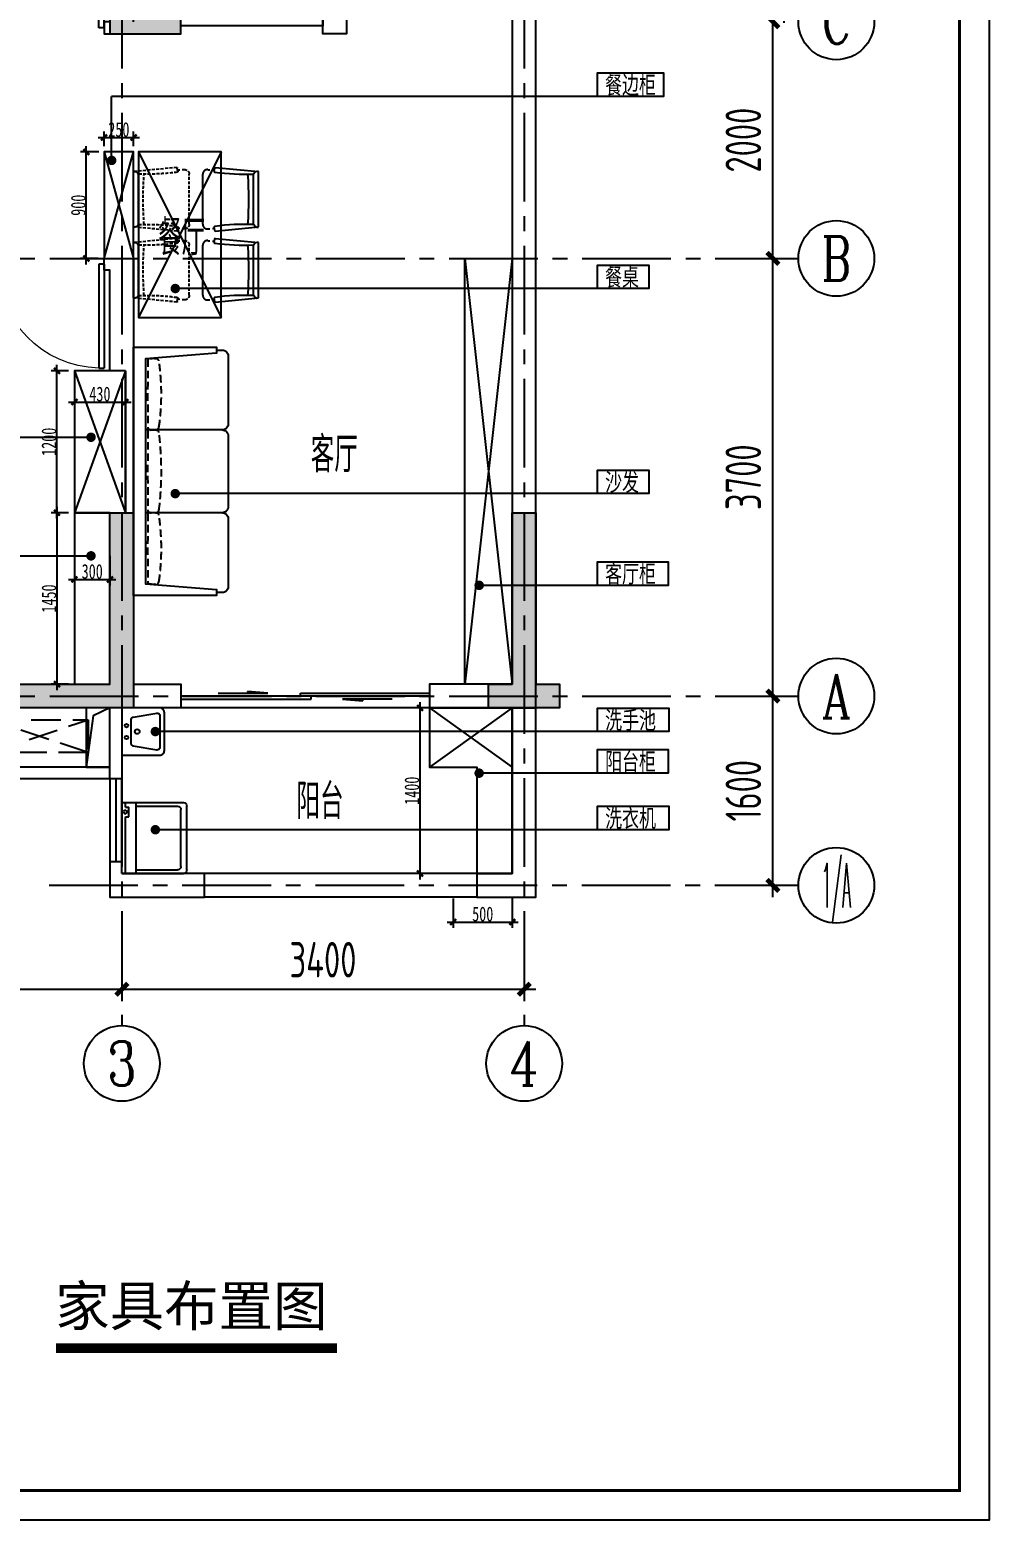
# Model space of a CAD drawing. Header units: millimetres. Extents: x -133666 to 228300, y -346623 to 180165.
# Drawn here: x 29097 to 37204, y -106042 to -93442 of the extents above; entities that cross this region are included whole.
import ezdxf
from ezdxf.enums import TextEntityAlignment as Align

# ---------------------------------------------------------------- set-up
doc = ezdxf.new("R2010")
doc.units = ezdxf.units.MM
doc.header["$LTSCALE"] = 1000
for name, pattern in [('CENTER', [50.8, 31.75, -6.35, 6.35, -6.35]), ('CENTER2', [1.125, 0.75, -0.125, 0.125, -0.125]), ('DASH', [0.35, 0.25, -0.1]), ('DASHED', [19.05, 12.7, -6.35]), ('TRATTEGGIATA2', [0.375, 0.25, -0.125])]:
    doc.linetypes.add(name, pattern=pattern)
doc.layers.get('0').update_dxf_attribs({"linetype": 'CONTINUOUS'})
doc.layers.get('Defpoints').update_dxf_attribs({"color": 6, "linetype": 'CONTINUOUS'})
for name, color, linetype in [('6#轴网(1-4)20181120$0$11 12 17 18 19 20 21 22-ZW$0$AXIS_轴号_A', 8, 'CONTINUOUS'), ('6#轴网(1-4)20181120$0$11 12 17 18 19 20 21 22-ZW$0$AXIS_轴文_A', 8, 'CONTINUOUS'), ('6#轴网(1-4)20181120$0$AXIS_TEXT', 8, 'CONTINUOUS'), ('A-area', 23, 'CONTINUOUS'), ('A-FUR', 8, 'CONTINUOUS'), ('A-Lvtry', 5, 'CONTINUOUS'), ('A-洞口', 105, 'CONTINUOUS'), ('A-烟气道', 105, 'CONTINUOUS'), ('A-看线', 105, 'CONTINUOUS'), ('A-空调室外机', 5, 'DASH'), ('AE-FLOR', 151, 'CONTINUOUS'), ('AXIS', 253, 'CENTER'), ('BORDER', 7, 'CONTINUOUS'), ('DIM', 3, 'CONTINUOUS'), ('P-活动家具', 146, 'CONTINUOUS'), ('PUB_HATCH', 8, 'CONTINUOUS'), ('PUB_TEXT', 7, 'CONTINUOUS'), ('WALL', 2, 'CONTINUOUS'), ('WINDOW', 4, 'CONTINUOUS'), ('剪力墙', 6, 'CONTINUOUS'), ('家具', 8, 'CONTINUOUS'), ('栏杆', 142, 'CONTINUOUS')]:
    doc.layers.add(name, color=color, linetype=linetype)
doc.layers.add('S-ANNO-REVS', color=1, linetype='CONTINUOUS', true_color=0xff0000, plot=False)
doc.styles.add('6#轴网(1-4)20181120$0$11 12 17 18 19 20 21 22-ZW$0$_TCH_AXIS', font='COMPLEX', dxfattribs={"bigfont": 'GBCBIG'})
doc.styles.add('6#轴网(1-4)20181120$0$COMPLEX', font='COMPLEX')
doc.styles.add('DIM', font='', dxfattribs={"width": 0.7})
doc.styles.get("Standard").update_dxf_attribs({"font": 'tssdeng.shx', "bigfont": 'tssdchn.shx'})
doc.styles.add('ZZ', font='tssdeng.shx', dxfattribs={"width": 0.7, "bigfont": 'tssdchn.shx'})
doc.styles.add('黑体', font='simhei.ttf')
doc.styles.get('DIM').set_extended_font_data('SimSun')
doc.dimstyles.new('TSSD_100_100', dxfattribs={"dimtxt": 300, "dimasz": 100, "dimexe": 100, "dimexo": 250, "dimgap": 100, "dimtad": 1, "dimdec": 0, "dimzin": 0, "dimdsep": 46, "dimtxsty": 'ZZ', "dimblk": 'ARCHTICK', "dimcen": 0, "dimdle": 100, "dimclrd": 256, "dimclrt": 7, "dimadec": 0, "dimazin": 0, "dimtfac": 1, "dimtdec": 0, "dimtix": 1, "dimtmove": 2, "dimatfit": 3, "dimfxl": 0, "dimtolj": 1, "dimtzin": 0, "dimarcsym": 0})
doc.dimstyles.new('金螳螂1-50', dxfattribs={"dimscale": 50, "dimtxt": 2.5, "dimasz": 1, "dimexe": 1, "dimexo": 1, "dimgap": 0.1, "dimtad": 1, "dimdec": 0, "dimrnd": 5, "dimzin": 0, "dimdsep": 46, "dimtxsty": 'DIM', "dimblk": 'ARCHTICK', "dimcen": 2, "dimdle": 1, "dimclrd": 254, "dimclre": 254, "dimclrt": 30, "dimadec": 0, "dimazin": 0, "dimtfac": 1, "dimtdec": 0, "dimtix": 1, "dimtmove": 2, "dimatfit": 3, "dimldrblk": 'A', "dimfxl": 0, "dimtolj": 1, "dimtzin": 0, "dimarcsym": 0})

# ---------------------------------------------------------------- blocks, each defined once
blk = doc.blocks.new('6#轴网(1-4)20181120$0$_AXISO')
at = {"color": 8}
blk.add_circle((0, 0), 0.5, dxfattribs=at)
at = {"layer": '6#轴网(1-4)20181120$0$AXIS_TEXT', "color": 8, "style": '6#轴网(1-4)20181120$0$COMPLEX', "width": 1.041667}
blk.add_attdef('A', text='', height=0.56, dxfattribs=at).set_placement((-0.25, -0.28), (0.25, -0.28), align=Align.FIT)
blk = doc.blocks.new('_ArchTick')
at = {"color": 0, "linetype": 'ByBlock', "const_width": 0.4}
blk.add_lwpolyline([(-0.5, -0.5), (0.5, 0.5)], dxfattribs=at)
blk = doc.blocks.new('*D354')
at = {"layer": 'Defpoints', "color": 0}
for p in [(3400, -1600), (0, -1725), (3400, -2379)]:
    blk.add_point(p, dxfattribs=at)
at = {"layer": 'DIM', "color": 0, "lineweight": -2}
for p, q in [((3400, -1850), (3400, -2479)), ((0, -1975), (0, -2479))]:
    blk.add_line(p, q, dxfattribs=at)
at = {"layer": 'DIM', "lineweight": -2}
blk.add_line((-100, -2379), (3500, -2379), dxfattribs=at)
at = {"layer": 'DIM', "lineweight": -2, "xscale": 100, "yscale": 100, "zscale": 100, "rotation": 180}
blk.add_blockref('_ArchTick', (0, -2379), dxfattribs=at)
at = {"layer": 'DIM', "lineweight": -2, "xscale": 100, "yscale": 100, "zscale": 100}
blk.add_blockref('_ArchTick', (3400, -2379), dxfattribs=at)
at = {"layer": 'DIM', "color": 7, "insert": (1700, -2129), "char_height": 300, "attachment_point": 5, "style": 'ZZ'}
blk.add_mtext('\\A1;3400', dxfattribs=at)
blk = doc.blocks.new('*D355')
at = {"layer": 'Defpoints', "color": 0}
for p in [(3400, -1600), (6800, -1600), (6800, -2379)]:
    blk.add_point(p, dxfattribs=at)
at = {"layer": 'DIM', "color": 0, "lineweight": -2}
for p, q in [((3400, -1850), (3400, -2479)), ((6800, -1850), (6800, -2479))]:
    blk.add_line(p, q, dxfattribs=at)
at = {"layer": 'DIM', "lineweight": -2}
blk.add_line((3300, -2379), (6900, -2379), dxfattribs=at)
at = {"layer": 'DIM', "lineweight": -2, "xscale": 100, "yscale": 100, "zscale": 100, "rotation": 180}
blk.add_blockref('_ArchTick', (3400, -2379), dxfattribs=at)
at = {"layer": 'DIM', "lineweight": -2, "xscale": 100, "yscale": 100, "zscale": 100}
blk.add_blockref('_ArchTick', (6800, -2379), dxfattribs=at)
at = {"layer": 'DIM', "color": 7, "insert": (5100, -2129), "char_height": 300, "attachment_point": 5, "style": 'ZZ'}
blk.add_mtext('\\A1;3400', dxfattribs=at)
blk = doc.blocks.new('*D359')
at = {"layer": 'Defpoints', "color": 0}
for p in [(8739, 100), (8902, 100), (8739, -1500)]:
    blk.add_point(p, dxfattribs=at)
at = {"layer": 'DIM', "lineweight": -2}
blk.add_line((8902, -1600), (8902, 200), dxfattribs=at)
at = {"layer": 'DIM', "color": 0, "lineweight": -2}
for p, q in [((8989, 100), (9002, 100)), ((8989, -1500), (9002, -1500))]:
    blk.add_line(p, q, dxfattribs=at)
at = {"layer": 'DIM', "lineweight": -2, "xscale": 100, "yscale": 100, "zscale": 100}
for p, rotation in [((8902, 100), 90), ((8902, -1500), 270)]:
    blk.add_blockref('_ArchTick', p, dxfattribs=dict(at, rotation=rotation))
at = {"layer": 'DIM', "color": 7, "insert": (8652, -700), "char_height": 300, "attachment_point": 5, "rotation": 90, "style": 'ZZ'}
blk.add_mtext('\\A1;1600', dxfattribs=at)
blk = doc.blocks.new('*D360')
at = {"layer": 'Defpoints', "color": 0}
for p in [(8739, 3800), (8902, 3800), (8739, 100)]:
    blk.add_point(p, dxfattribs=at)
at = {"layer": 'DIM', "lineweight": -2}
blk.add_line((8902, 0), (8902, 3900), dxfattribs=at)
at = {"layer": 'DIM', "color": 0, "lineweight": -2}
for p, q in [((8989, 3800), (9002, 3800)), ((8989, 100), (9002, 100))]:
    blk.add_line(p, q, dxfattribs=at)
at = {"layer": 'DIM', "lineweight": -2, "xscale": 100, "yscale": 100, "zscale": 100}
for p, rotation in [((8902, 3800), 90), ((8902, 100), 270)]:
    blk.add_blockref('_ArchTick', p, dxfattribs=dict(at, rotation=rotation))
at = {"layer": 'DIM', "color": 7, "insert": (8652, 1950), "char_height": 300, "attachment_point": 5, "rotation": 90, "style": 'ZZ'}
blk.add_mtext('\\A1;3700', dxfattribs=at)
blk = doc.blocks.new('*D361')
at = {"layer": 'Defpoints', "color": 0}
for p in [(8739, 5800), (8902, 5800), (8739, 3800)]:
    blk.add_point(p, dxfattribs=at)
at = {"layer": 'DIM', "lineweight": -2}
blk.add_line((8902, 3700), (8902, 5900), dxfattribs=at)
at = {"layer": 'DIM', "color": 0, "lineweight": -2}
for p, q in [((8989, 5800), (9002, 5800)), ((8989, 3800), (9002, 3800))]:
    blk.add_line(p, q, dxfattribs=at)
at = {"layer": 'DIM', "lineweight": -2, "xscale": 100, "yscale": 100, "zscale": 100}
for p, rotation in [((8902, 5800), 90), ((8902, 3800), 270)]:
    blk.add_blockref('_ArchTick', p, dxfattribs=dict(at, rotation=rotation))
at = {"layer": 'DIM', "color": 7, "insert": (8652, 4800), "char_height": 300, "attachment_point": 5, "rotation": 90, "style": 'ZZ'}
blk.add_mtext('\\A1;2000', dxfattribs=at)
blk = doc.blocks.new('*D362')
at = {"layer": 'Defpoints', "color": 0}
for p in [(8739, 6700), (8902, 6700), (8739, 5800)]:
    blk.add_point(p, dxfattribs=at)
at = {"layer": 'DIM', "lineweight": -2}
blk.add_line((8902, 5700), (8902, 6800), dxfattribs=at)
at = {"layer": 'DIM', "color": 0, "lineweight": -2}
for p, q in [((8989, 6700), (9002, 6700)), ((8989, 5800), (9002, 5800))]:
    blk.add_line(p, q, dxfattribs=at)
at = {"layer": 'DIM', "lineweight": -2, "xscale": 100, "yscale": 100, "zscale": 100}
for p, rotation in [((8902, 6700), 90), ((8902, 5800), 270)]:
    blk.add_blockref('_ArchTick', p, dxfattribs=dict(at, rotation=rotation))
at = {"layer": 'DIM', "color": 7, "insert": (8652, 6250), "char_height": 300, "attachment_point": 5, "rotation": 90, "style": 'ZZ'}
blk.add_mtext('\\A1;900', dxfattribs=at)
blk = doc.blocks.new('A$C68CA6050')
blk.add_wipeout([(0, 850), (2100, 850), (2100, 150), (2075, 150), (2075, 100), (2072, 83), (2060, 65), (2040, 52), (2025, 50), (1450, 50), (1437, 52), (1423, 58), (1415, 65), (1407, 74), (1403, 82), (1400, 100), (1398, 86), (1395, 79), (1391, 71), (1380, 60), (1364, 52), (1350, 50), (750, 50), (733, 53), (725, 57), (715, 65), (708, 73), (703, 82), (701, 89), (700, 100), (698, 86), (694, 77), (691, 71), (685, 65), (677, 58), (670, 54), (650, 50), (641, 50), (75, 50), (58, 53), (40, 65), (32, 75), (26, 89), (25, 100), (25, 150), (0, 150)]).translate(0, 0, 0).dxf.layer = 'P-活动家具'
at = {"layer": 'P-活动家具', "elevation": 0}
blk.add_lwpolyline([(1050, 50), (1043, 50), (750, 50, -0.414214), (700, 100, -0.414214), (650, 50), (75, 50, -0.414214), (25, 100), (25, 150), (0, 150), (0, 850), (1050, 850), (2100, 850), (2100, 150), (2075, 150), (2075, 100, -0.414214), (2025, 50), (1450, 50, -0.414214), (1400, 100, -0.414214), (1350, 50), (1057, 50)], format="xyb", close=True, dxfattribs=at)
for points in [[(0, 850), (2100, 850), (2100, 150), (2050, 150), (2000, 750), (100, 750), (50, 150), (0, 150), (0, 850)], [(700, 100), (700, 750)], [(1400, 100), (1400, 750)]]:
    blk.add_lwpolyline(points, dxfattribs=at)
at = {"layer": 'P-活动家具', "color": 251, "linetype": 'DASHED', "ltscale": 0.005, "elevation": 0}
for points in [[(103, 729, -0.008996), (692, 729, -0.12873), (695, 650, -0.310462), (679, 636, -0.072657), (116, 636, -0.310462), (101, 650, -0.12873), (103, 729, -0.746294)], [(1392, 729, 0.007743), (708, 729, 0.12873), (705, 650, 0.310462), (721, 636, 0.062134), (1379, 636, 0.310462), (1395, 650, 0.12873), (1392, 729, 0.746294)], [(1996, 729, 0.009023), (1409, 729, 0.12873), (1406, 650, 0.310462), (1422, 636, 0.072882), (1983, 636, 0.310462), (1999, 650, 0.12873), (1996, 729, 0.746294)]]:
    blk.add_lwpolyline(points, format="xyb", dxfattribs=at)
blk = doc.blocks.new('ktswaj')
at = {"linetype": 'DASH'}
blk.add_lwpolyline([(15990, 179083), (15990, 178253), (16268, 178253), (16268, 179083)], close=True, dxfattribs=at)
for points in [[(15990, 179083), (16268, 178253)], [(15990, 178253), (16268, 179083)]]:
    blk.add_lwpolyline(points, dxfattribs=at)
blk = doc.blocks.new('A3ktsjw')
at = {"layer": '栏杆'}
for points in [[(-26114, 169535), (-26114, 170135), (-24864, 170135), (-24864, 169535)], [(-26014, 169535), (-26014, 170035), (-24964, 170035), (-24964, 169535)]]:
    blk.add_lwpolyline(points, dxfattribs=at)
at = {"layer": 'A-空调室外机', "extrusion": (0, 0, -1), "zscale": -1, "rotation": 90}
blk.add_blockref('ktswaj', (204157, 153656), dxfattribs=at)
blk = doc.blocks.new('$DorLib2D$00000131')
at = {"color": 0, "linetype": 'Continuous'}
for p, q in [((0.15, 0.125), (0.2319, 0.1973)), ((0.2319, 0.1973), (0.2319, 0.125)), ((-0.5, 0.125), (-0.5, 0)), ((0.0192, 0.125), (-0.5, 0.125)), ((0.0192, 0), (0.0192, 0.125)), ((0.35, 0.125), (0.15, 0.125)), ((-0.5, 0), (0.0192, 0)), ((-0.024, 0), (0.5, 0)), ((-0.024, -0.125), (-0.024, 0)), ((0.5, 0), (0.5, -0.125)), ((-0.35, -0.125), (-0.15, -0.125)), ((-0.2319, -0.1973), (-0.2319, -0.125)), ((-0.15, -0.125), (-0.2319, -0.1973)), ((0.5, -0.125), (-0.024, -0.125))]:
    blk.add_line(p, q, dxfattribs=at)
blk = doc.blocks.new('$TCHSYS$WIN2D')
for p, q in [((-0.5, 0.5), (0.5, 0.5)), ((-0.5, 0.5), (-0.5, -0.5)), ((0.5, 0.5), (0.5, -0.5)), ((0.5, 0.1667), (-0.5, 0.1667)), ((0.5, -0.1667), (-0.5, -0.1667)), ((-0.5, -0.5), (0.5, -0.5))]:
    blk.add_line(p, q)
blk = doc.blocks.new('$DorLib2D$00000001')
for p, q in [((0.45, 0.975), (0.5, 0.975)), ((0.45, 0), (0.45, 0.975)), ((0.5, 0), (0.5, 0.975)), ((0.5, 0), (0.45, 0))]:
    blk.add_line(p, q)
at = {"lineweight": 13}
blk.add_arc((0.475, 0), 0.975, 91.4693, 180, dxfattribs=at)
blk = doc.blocks.new('A$C2EEA3612')
at = {"linetype": 'Continuous'}
for p, q in [((-180, 570), (-173, 300)), ((-175, 570), (-168, 300)), ((175, 570), (168, 300)), ((180, 570), (173, 300)), ((-173, 300), (-171, 240)), ((-172, 255), (172, 255)), ((-163, 295), (163, 295)), ((-163, 290), (163, 290)), ((173, 300), (171, 240)), ((-171, 240), (-169, 187)), ((-169, 187), (-166, 19)), ((169, 187), (166, 19)), ((171, 240), (169, 187)), ((-146, 0), (146, 0))]:
    blk.add_line(p, q, dxfattribs=at)
for radius in [20, 15]:
    blk.add_circle((0, 90), radius, dxfattribs=at)
for centre, radius, start, end in [((0, 570), 180, 0, 180), ((0, 570), 175, 0, 180), ((-163, 300), 10, 181.7534, 270), ((-163, 300), 5, 181.7534, 270), ((163, 300), 5, 270, 358.2466), ((163, 300), 10, 270, 358.2466), ((-149, 187), 20, 99.8557, 181.7534), ((0, -673), 893, 80.1443, 99.8557), ((149, 187), 20, 358.2466, 80.1443), ((-146, 20), 20, 181.7534, 270), ((146, 20), 20, 270, 358.2466)]:
    blk.add_arc(centre, radius, start, end, dxfattribs=at)
blk = doc.blocks.new('g3wr')
at = {"color": 251}
blk.add_wipeout([(92376, 176270), (92376, 176416), (92376, 176562), (92382, 176575), (92396, 176582), (92459, 176583), (92576, 176581), (92666, 176589), (92736, 176588), (92946, 176596), (92946, 176591), (93057, 176558), (93057, 176558), (93126, 176416), (93076, 176298), (92946, 176236), (92831, 176244), (92676, 176243), (92576, 176251), (92396, 176250)], dxfattribs=at)
at = {"xscale": -1, "rotation": 270}
blk.add_blockref('A$C2EEA3612', (92376, 176416), dxfattribs=at)
blk = doc.blocks.new('dfdffh')
at = {"layer": 'P-活动家具'}
for p, q in [((106548, -73807), (106398, -73807)), ((106398, -73807), (106398, -73822)), ((106548, -73822), (106398, -73822)), ((106417, -74417), (106417, -73822)), ((106427, -74417), (106427, -73822)), ((106456, -74417), (106456, -73822)), ((106466, -74417), (106466, -73822)), ((106496, -74417), (106496, -73822)), ((106506, -74417), (106506, -73822)), ((106538, -74417), (106538, -73822)), ((106548, -74432), (106548, -73807)), ((106548, -74417), (106398, -74417)), ((106398, -74417), (106398, -74432)), ((106548, -74432), (106398, -74432))]:
    blk.add_line(p, q, dxfattribs=at)
for points in [[(106398, -73784), (106398, -73844), (106388, -73844), (106388, -73784)], [(106398, -74394), (106398, -74454), (106388, -74454), (106388, -74394)]]:
    blk.add_lwpolyline(points, close=True, dxfattribs=at)
blk = doc.blocks.new('B20190310213323')
at = {"layer": 'PUB_HATCH'}
for points in [[(800, 9200), (1400, 9200), (1400, 8800), (800, 8800)], [(4000, 5900), (3600, 5900), (3600, 8800), (4150, 8800), (4150, 9000), (3400, 9000), (3400, 5700), (3600, 5700), (4000, 5700)], [(6800, 9000), (7000, 9000), (7000, 7000), (6800, 7000), (6800, 8800)], [(0, 5900), (200, 5900), (200, 3900), (0, 3900), (0, 5700)], [(-400, 0), (-400, 200), (0, 200), (0, 1650), (200, 1650), (200, 200), (600, 200), (600, 0)], [(3400, 200), (3400, 1650), (3600, 1650), (3600, 0), (2500, 0), (2500, 200)], [(6600, 0), (6600, 200), (6800, 200), (6800, 1650), (7000, 1650), (7000, 200), (7200, 200), (7200, 0)]]:
    blk.add_hatch(color=256, dxfattribs=at).paths.add_polyline_path(points)
at = {"layer": 'PUB_TEXT'}
h = blk.add_hatch(dxfattribs=at)
h.set_pattern_fill('_USER', color=250, scale=100, double=1, pattern_type=0)
h.set_pattern_definition([(0, (1171.45, 5138.84), (0, 100), []), (90, (1171.45, 5138.84), (-100, 6e-15), [])])
h.paths.add_polyline_path([(1171, 5600), (1171, 5139), (957, 4852), (300, 4852), (300, 5600)])
at = {"layer": 'A-Lvtry', "ltscale": 3}
blk.add_line((4200, 6600), (3600, 6600), dxfattribs=at)
for points in [[(5300, 8200), (4200, 8200), (4200, 6600), (4200, 6600)], [(200, 4702), (1036, 4702), (1321, 5092), (1321, 5700)], [(200, 4752), (1007, 4752), (1271, 5106), (1271, 5700)]]:
    blk.add_lwpolyline(points, dxfattribs=at)
at = {"layer": 'A-洞口'}
blk.add_lwpolyline([(3200, 0), (3200, -500), (3400, -500), (3400, 0)], close=True, dxfattribs=at)
blk.add_lwpolyline([(3400, 0), (3257, -66), (3200, -500)], dxfattribs=at)
at = {"layer": 'A-烟气道'}
for points in [[(3600, 8800), (3980, 8800), (3980, 8320), (3600, 8320)], [(3615, 8785), (3965, 8785), (3965, 8335), (3615, 8335)]]:
    blk.add_lwpolyline(points, close=True, dxfattribs=at)
blk.add_lwpolyline([(3615, 8335), (3698, 8708), (3965, 8785)], dxfattribs=at)
at = {"layer": 'A-看线'}
blk.add_lwpolyline([(2100, 200), (600, 200)], dxfattribs=at)
at = {"layer": 'AE-FLOR'}
for points in [[(3400, -600), (3400, -1300)], [(3500, -1300), (3500, -600)], [(6500, -1400), (4200, -1400)], [(6500, -1600), (4200, -1600)]]:
    blk.add_lwpolyline(points, dxfattribs=at)
at = {"layer": 'PUB_TEXT', "color": 250}
blk.add_lwpolyline([(1171, 5600), (1171, 5139), (957, 4852), (300, 4852), (300, 5600)], close=True, dxfattribs=at)
at = {"layer": 'WALL'}
for p, q in [((5700, 8800), (6700, 8800)), ((3530, 2850), (3530, 1650)), ((3600, 2850), (3600, 1650))]:
    blk.add_line(p, q, dxfattribs=at)
for points in [[(1000, 5800), (1000, 8800), (1500, 8800), (1500, 9000), (800, 9000), (800, 5700), (2300, 5700), (2300, 4700), (2400, 4700), (2400, 5700), (2450, 5700), (2450, 5800)], [(5700, 8800), (5700, 9000), (5050, 9000), (5050, 9000), (5050, 8800)], [(7000, 100), (7000, 9000), (6700, 9000), (6700, 8800), (6800, 8800), (6800, 200), (6100, 200), (6100, 0), (6800, 0), (6800, -1400), (6500, -1400), (6500, -1600), (7000, -1600)], [(5300, 8800), (5400, 8800), (5400, 7600), (5300, 7600)], [(3500, -1400), (3500, -1300), (3400, -1300), (3400, -1600), (4200, -1600), (4200, -1400)]]:
    blk.add_lwpolyline(points, close=True, dxfattribs=at)
for points in [[(3600, 5800), (3600, 8800), (4150, 8800), (4150, 9000), (3500, 9000), (3000, 9000), (3000, 8800), (3400, 8800), (3400, 5800), (3350, 5800), (3350, 5700), (3500, 5700)], [(3980, 8320), (4280, 8320), (4280, 8800)], [(3980, 8370), (4230, 8370), (4230, 8800)], [(600, -400), (600, 200), (200, 200), (200, 3700), (2450, 3700), (2450, 3800), (2400, 3800), (2400, 3900), (2300, 3900), (2300, 3800), (200, 3800), (200, 6500), (0, 6500), (0, 0), (500, 0), (500, -600), (600, -600), (600, -400)], [(200, 4700), (500, 4700), (500, 3800)], [(200, 4650), (450, 4650), (450, 3800)], [(3400, 2850), (3400, 3700), (3350, 3700), (3350, 3800), (3600, 3800), (3600, 2850)], [(3530, 2850), (3400, 2850), (3400, 2850)], [(3600, 1650), (3600, 200), (4000, 200), (4000, 0), (3500, 0), (3500, -600), (3400, -600), (3400, 0), (2200, 0), (2200, -600), (2100, -600), (2100, -400), (2100, 200), (3400, 200), (3400, 1650)], [(3400, 1650), (3530, 1650)]]:
    blk.add_lwpolyline(points, dxfattribs=at)
at = {"layer": 'WALL', "elevation": 0}
blk.add_lwpolyline([(5200, 5900), (5400, 5900), (5400, 5700), (5200, 5700)], close=True, dxfattribs=at)
at = {"layer": 'WINDOW'}
for p, q in [((6700, 9000, 0), (5700, 9000, 0)), ((6100, 0), (4000, 0))]:
    blk.add_line(p, q, dxfattribs=at)
blk.add_lwpolyline([(4000, 5833), (5200, 5833), (5200, 5767), (4000, 5767)], close=True, dxfattribs=at)
at = {"layer": '剪力墙', "elevation": 0}
for points in [[(800, 9200), (1400, 9200), (1400, 8800), (800, 8800)], [(4000, 5900), (3600, 5900), (3600, 8800), (4150, 8800), (4150, 9000), (3400, 9000), (3400, 5700), (3600, 5700), (4000, 5700)], [(6800, 9000), (7000, 9000), (7000, 7000), (6800, 7000), (6800, 8800)], [(0, 5900), (200, 5900), (200, 3900), (0, 3900), (0, 5700)], [(3400, 200), (3400, 1650), (3600, 1650), (3600, 0), (2500, 0), (2500, 200)]]:
    blk.add_lwpolyline(points, close=True, dxfattribs=at)
for points in [[(1000, 8800), (1000, 8800)], [(6800, 8800), (6800, 8800)], [(0, 5700), (0, 5700)], [(-400, 0), (-400, 200), (0, 200), (0, 1650), (200, 1650), (200, 200), (600, 200), (600, 0), (-400, 0), (200, 0)], [(6600, 0), (6600, 200), (6800, 200), (6800, 1650), (7000, 1650), (7000, 200), (7200, 200), (7200, 0), (6600, 0), (7000, 0)], [(3600, 200), (3600, 200)]]:
    blk.add_lwpolyline(points, dxfattribs=at)
at = {"layer": '栏杆'}
for points in [[(3400, -500), (2200, -500)], [(3400, -600), (2200, -600)]]:
    blk.add_lwpolyline(points, dxfattribs=at)
at = {"xscale": -1}
blk.add_blockref('dfdffh', (108688, 79414), dxfattribs=at)
at = {"layer": 'A-area'}
blk.add_blockref('A3ktsjw', (29014, -160535), dxfattribs=at)
at = {"layer": 'A-空调室外机', "extrusion": (0, 0, -1), "zscale": -1, "rotation": 90}
blk.add_blockref('ktswaj', (175868, -16368), dxfattribs=at)
at = {"layer": 'WINDOW'}
for name, p, xscale, yscale, zscale, rotation in [('$TCHSYS$WIN2D', (2250, 8900), 1500, 200, 1500, 180), ('$TCHSYS$WIN2D', (4600, 8900), 900, 200, 900, 180), ('$DorLib2D$00000001', (6200, 8900), -1000, 1000, -1000, 180), ('$TCHSYS$WIN2D', (500, 5800), -600, 200, -600, 180), ('$DorLib2D$00000001', (2350, 4300), -800, 800, 800, 90), ('$DorLib2D$00000001', (2900, 3750), -900, 900, -900, 180)]:
    blk.add_blockref(name, p, dxfattribs=dict(at, xscale=xscale, yscale=yscale, zscale=zscale, rotation=rotation))
for name, p, xscale, yscale, zscale in [('$DorLib2D$00000001', (2900, 5750), 900, 900, -900), ('$DorLib2D$00000131', (5050, 100), -2100, 200, 2100), ('$TCHSYS$WIN2D', (1350, -500), -1500, 200, 1500)]:
    blk.add_blockref(name, p, dxfattribs=dict(at, xscale=xscale, yscale=yscale, zscale=zscale))
at = {"layer": 'A-Lvtry', "ltscale": 3, "extrusion": (0, 0, -1), "zscale": -1, "rotation": 180}
blk.add_blockref('g3wr', (91826, 180640), dxfattribs=at)
blk = doc.blocks.new('chair4')
at = {"ltscale": 20}
for p, q in [((-365, 269), (0, 234)), ((-389, 247), (-372, 245)), ((-40, 214), (-40, -214)), ((0, 234), (0, -234)), ((-389, -247), (-372, -245)), ((-365, -269), (0, -234))]:
    blk.add_line(p, q, dxfattribs=at)
at = {"linetype": 'DASH', "ltscale": 200}
for p, q in [((-470, 211), (-470, -211)), ((-426, 250), (-410, 249)), ((-426, -250), (-410, -249))]:
    blk.add_line(p, q, dxfattribs=at)
at = {"ltscale": 20, "extrusion": (0, 0, -1)}
for centre, major_axis, ratio, start_param, end_param in [((-440, 264), (50.3, 50.3), 1, 0.774487, 1.131895), ((-365, 265), (2.83, 2.83), 1, 3.91608, 5.586837), ((-366, 237), (5.66, -5.66), 1, 0.914477, 2.702691), ((-125, 1886), (-1792, 85), 0.932857, 4.621064, 4.803714), ((-2033, -2), (-3, 2384), 0.819086, 1.481782, 1.659811), ((-6, 198), (26.3, 26.3), 1, 4.375488, 5.671939), ((-366, -237), (5.66, 5.66), 1, 3.580494, 5.368708), ((-440, -264), (50.3, -50.3), 1, -1.131895, -0.774487), ((-125, -1886), (1792, 85), 0.932857, 4.621064, 4.803714), ((-6, -198), (26.3, 26.3), 1, 2.182042, 3.478494), ((-365, -265), (2.83, -2.83), 1, 0.696349, 2.367105)]:
    blk.add_ellipse(centre, major_axis=major_axis, ratio=ratio, start_param=start_param, end_param=end_param, dxfattribs=at)
at = {"linetype": 'DASH', "ltscale": 200, "extrusion": (0, 0, -1)}
for centre, start_param, end_param in [((-430, 211), 3.926991, 5.586837), ((-430, -211), 2.267145, 3.926991)]:
    blk.add_ellipse(centre, major_axis=(28.3, 28.3), ratio=1, start_param=start_param, end_param=end_param, dxfattribs=at)
blk = doc.blocks.new('222')
at = {"linetype": 'TRATTEGGIATA2', "ltscale": 0.1}
for p, q in [((131, 375), (166, 740)), ((669, 375), (634, 740)), ((731, 375), (766, 740)), ((1269, 375), (1234, 740)), ((150, 314), (151, 330)), ((153, 351), (155, 368)), ((189, 270), (611, 270)), ((647, 351), (645, 368)), ((650, 314), (649, 330)), ((750, 314), (751, 330)), ((753, 351), (755, 368)), ((789, 270), (1211, 270)), ((1247, 351), (1245, 368)), ((1250, 314), (1249, 330))]:
    blk.add_line(p, q, dxfattribs=at)
at = {"ltscale": 20}
for p, q in [((166, 740), (634, 740)), ((186, 700), (614, 700)), ((766, 740), (1234, 740)), ((786, 700), (1214, 700))]:
    blk.add_line(p, q, dxfattribs=at)
blk.add_lwpolyline([(0, 0), (1400, 0), (1400, 700), (0, 700)], close=True)
at = {"ltscale": 20, "extrusion": (0, 0, -1)}
for centre, start_param, end_param in [((202, 734), 4.375488, 5.671939), ((598, 734), 2.182042, 3.478494), ((802, 734), 4.375488, 5.671939), ((1198, 734), 2.182042, 3.478494)]:
    blk.add_ellipse(centre, major_axis=(-26.3, 26.3), ratio=1, start_param=start_param, end_param=end_param, dxfattribs=at)
at = {"linetype": 'TRATTEGGIATA2', "ltscale": 0.1, "extrusion": (0, 0, -1)}
for centre, major_axis, ratio, start_param, end_param in [((-1486, 615), (85, 1792), 0.932857, 1.479471, 1.662121), ((402, -1293), (2384, 3), 0.819086, 4.623375, 4.801403), ((2286, 615), (-85, 1792), 0.932857, 4.621064, 4.803714), ((-886, 615), (85, 1792), 0.932857, 1.479471, 1.662121), ((1002, -1293), (2384, 3), 0.819086, 4.623375, 4.801403), ((2886, 615), (-85, 1792), 0.932857, 4.621064, 4.803714), ((135, 375), (-2.83, 2.83), 1, 3.91608, 5.586837), ((136, 300), (-50.3, 50.3), 1, 0.774487, 1.131895), ((189, 310), (-28.3, 28.3), 1, 3.926991, 5.586837), ((163, 374), (5.66, 5.66), 1, 0.914477, 2.702691), ((611, 310), (-28.3, 28.3), 1, 2.267145, 3.926991), ((637, 374), (-5.66, 5.66), 1, 3.580494, 5.368708), ((664, 300), (50.3, 50.3), 1, -1.131895, -0.774487), ((665, 375), (2.83, 2.83), 1, 0.696349, 2.367105), ((735, 375), (-2.83, 2.83), 1, 3.91608, 5.586837), ((736, 300), (-50.3, 50.3), 1, 0.774487, 1.131895), ((789, 310), (-28.3, 28.3), 1, 3.926991, 5.586837), ((763, 374), (5.66, 5.66), 1, 0.914477, 2.702691), ((1211, 310), (-28.3, 28.3), 1, 2.267145, 3.926991), ((1237, 374), (-5.66, 5.66), 1, 3.580494, 5.368708), ((1264, 300), (50.3, 50.3), 1, -1.131895, -0.774487), ((1265, 375), (2.83, 2.83), 1, 0.696349, 2.367105)]:
    blk.add_ellipse(centre, major_axis=major_axis, ratio=ratio, start_param=start_param, end_param=end_param, dxfattribs=at)
at = {"xscale": -1, "rotation": 90}
for p in [(400, -314), (1000, -314)]:
    blk.add_blockref('chair4', p, dxfattribs=at)
blk = doc.blocks.new('*D318')
at = {"layer": 'Defpoints', "color": 0}
for p in [(29474, -97525), (29774, -97525), (29774, -98089)]:
    blk.add_point(p, dxfattribs=at)
at = {"layer": 'DIM', "color": 254, "lineweight": -2}
for p, q in [((29474, -97889), (29474, -98139)), ((29774, -97889), (29774, -98139)), ((29424, -98089), (29824, -98089))]:
    blk.add_line(p, q, dxfattribs=at)
at = {"layer": 'DIM', "color": 254, "lineweight": -2, "xscale": 50, "yscale": 50, "zscale": 50, "rotation": 180}
blk.add_blockref('_ArchTick', (29474, -98089), dxfattribs=at)
at = {"layer": 'DIM', "color": 254, "lineweight": -2, "xscale": 50, "yscale": 50, "zscale": 50}
blk.add_blockref('_ArchTick', (29774, -98089), dxfattribs=at)
at = {"layer": 'DIM', "color": 30, "insert": (29624, -98022), "char_height": 125, "attachment_point": 5, "style": 'DIM'}
blk.add_mtext('\\A1;300', dxfattribs=at)
blk = doc.blocks.new('A')
for p, q in [((-0.37, 0), (-2.13, 0)), ((-1.44, 1.15), (-1.09, 1.44)), ((-1.44, 1.15), (-0.37, 0)), ((-1.44, -1.15), (-0.37, 0)), ((-1.09, 1.44), (0, 0)), ((-1.09, -1.44), (0, 0)), ((-1.44, -1.15), (-1.09, -1.44))]:
    blk.add_line(p, q)
for points in [[(-1.44, 1.15), (-1.09, 1.44), (-0.37, 0), (0, 0)], [(-1.44, -1.15), (-1.09, -1.44), (-0.37, 0), (0, 0)]]:
    blk.add_solid(points)
blk = doc.blocks.new('*D320')
at = {"layer": 'Defpoints', "color": 0}
for p in [(29974, -94353), (29724, -94475), (29974, -94475)]:
    blk.add_point(p, dxfattribs=at)
at = {"layer": 'DIM', "color": 254, "lineweight": -2}
for p, q in [((29674, -94353), (30024, -94353)), ((29724, -94425), (29724, -94303)), ((29974, -94425), (29974, -94303))]:
    blk.add_line(p, q, dxfattribs=at)
at = {"layer": 'DIM', "color": 254, "lineweight": -2, "xscale": 50, "yscale": 50, "zscale": 50, "rotation": 180}
blk.add_blockref('_ArchTick', (29724, -94353), dxfattribs=at)
at = {"layer": 'DIM', "color": 254, "lineweight": -2, "xscale": 50, "yscale": 50, "zscale": 50}
blk.add_blockref('_ArchTick', (29974, -94353), dxfattribs=at)
at = {"layer": 'DIM', "color": 30, "insert": (29849, -94286), "char_height": 125, "attachment_point": 5, "style": 'DIM'}
blk.add_mtext('\\A1;250', dxfattribs=at)
blk = doc.blocks.new('*D321')
at = {"layer": 'Defpoints', "color": 0}
for p in [(29574, -94475), (29729, -94475), (29724, -95375)]:
    blk.add_point(p, dxfattribs=at)
at = {"layer": 'DIM', "color": 254, "lineweight": -2}
for p, q in [((29679, -94475), (29524, -94475)), ((29574, -95425), (29574, -94425)), ((29674, -95375), (29524, -95375))]:
    blk.add_line(p, q, dxfattribs=at)
at = {"layer": 'DIM', "color": 254, "lineweight": -2, "xscale": 50, "yscale": 50, "zscale": 50}
for p, rotation in [((29574, -94475), 90), ((29574, -95375), 270)]:
    blk.add_blockref('_ArchTick', p, dxfattribs=dict(at, rotation=rotation))
at = {"layer": 'DIM', "color": 30, "insert": (29507, -94925), "char_height": 125, "attachment_point": 5, "rotation": 90, "style": 'DIM'}
blk.add_mtext('\\A1;900', dxfattribs=at)
blk = doc.blocks.new('*D322')
at = {"layer": 'Defpoints', "color": 0}
for p in [(32394, -99175), (32674, -99175), (32674, -100575)]:
    blk.add_point(p, dxfattribs=at)
at = {"layer": 'DIM', "color": 254, "lineweight": -2}
for p, q in [((32394, -100625), (32394, -99125)), ((32594, -99175), (32344, -99175)), ((32594, -100575), (32344, -100575))]:
    blk.add_line(p, q, dxfattribs=at)
at = {"layer": 'DIM', "color": 254, "lineweight": -2, "xscale": 50, "yscale": 50, "zscale": 50}
for p, rotation in [((32394, -99175), 90), ((32394, -100575), 270)]:
    blk.add_blockref('_ArchTick', p, dxfattribs=dict(at, rotation=rotation))
at = {"layer": 'DIM', "color": 30, "insert": (32326, -99875), "char_height": 125, "attachment_point": 5, "rotation": 90, "style": 'DIM'}
blk.add_mtext('\\A1;1400', dxfattribs=at)
blk = doc.blocks.new('*D323')
at = {"layer": 'Defpoints', "color": 0}
for p in [(32674, -100575), (33174, -100575), (33174, -100985)]:
    blk.add_point(p, dxfattribs=at)
at = {"layer": 'DIM', "color": 254, "lineweight": -2}
for p, q in [((32674, -100785), (32674, -101035)), ((33174, -100785), (33174, -101035)), ((32624, -100985), (33224, -100985))]:
    blk.add_line(p, q, dxfattribs=at)
at = {"layer": 'DIM', "color": 254, "lineweight": -2, "xscale": 50, "yscale": 50, "zscale": 50, "rotation": 180}
blk.add_blockref('_ArchTick', (32674, -100985), dxfattribs=at)
at = {"layer": 'DIM', "color": 254, "lineweight": -2, "xscale": 50, "yscale": 50, "zscale": 50}
blk.add_blockref('_ArchTick', (33174, -100985), dxfattribs=at)
at = {"layer": 'DIM', "color": 30, "insert": (32924, -100918), "char_height": 125, "attachment_point": 5, "style": 'DIM'}
blk.add_mtext('\\A1;500', dxfattribs=at)
blk = doc.blocks.new('*D324')
at = {"layer": 'Defpoints', "color": 0}
for p in [(29326, -96325), (29474, -96325), (29474, -97525)]:
    blk.add_point(p, dxfattribs=at)
at = {"layer": 'DIM', "color": 254, "lineweight": -2}
for p, q in [((29424, -96325), (29276, -96325)), ((29326, -97575), (29326, -96275)), ((29424, -97525), (29276, -97525))]:
    blk.add_line(p, q, dxfattribs=at)
at = {"layer": 'DIM', "color": 254, "lineweight": -2, "xscale": 50, "yscale": 50, "zscale": 50}
for p, rotation in [((29326, -96325), 90), ((29326, -97525), 270)]:
    blk.add_blockref('_ArchTick', p, dxfattribs=dict(at, rotation=rotation))
at = {"layer": 'DIM', "color": 30, "insert": (29259, -96925), "char_height": 125, "attachment_point": 5, "rotation": 90, "style": 'DIM'}
blk.add_mtext('\\A1;1200', dxfattribs=at)
blk = doc.blocks.new('*D325')
at = {"layer": 'Defpoints', "color": 0}
for p in [(29474, -97525), (29326, -98975), (29474, -98975)]:
    blk.add_point(p, dxfattribs=at)
at = {"layer": 'DIM', "color": 254, "lineweight": -2}
for p, q in [((29326, -97475), (29326, -99025)), ((29424, -97525), (29276, -97525)), ((29424, -98975), (29276, -98975))]:
    blk.add_line(p, q, dxfattribs=at)
at = {"layer": 'DIM', "color": 254, "lineweight": -2, "xscale": 50, "yscale": 50, "zscale": 50}
for p, rotation in [((29326, -97525), 90), ((29326, -98975), 270)]:
    blk.add_blockref('_ArchTick', p, dxfattribs=dict(at, rotation=rotation))
at = {"layer": 'DIM', "color": 30, "insert": (29259, -98250), "char_height": 125, "attachment_point": 5, "rotation": 90, "style": 'DIM'}
blk.add_mtext('\\A1;1450', dxfattribs=at)
blk = doc.blocks.new('__附着_A10-SGT-95户型_TEN24QEP_设计区$0$A-Toilet-9')
for p, q in [((-300, 0), (-300, 520)), ((-270, 550), (270, 550)), ((300, 0), (300, 520)), ((-270, 120), (-270, 470)), ((-240, 500), (240, 500)), ((270, 120), (270, 470)), ((-300, 120), (300, 120)), ((-300, 30), (180, 30)), ((-300, 0), (300, 0)), ((180, 60), (260, 60)), ((180, 30), (180, 60)), ((260, 30), (260, 60)), ((260, 30), (300, 30))]:
    blk.add_line(p, q)
blk.add_circle((220, 30), 15)
for centre, start, end in [((-270, 520), 90, 180), ((270, 520), 0, 90), ((-240, 470), 90, 180), ((240, 470), 0, 90)]:
    blk.add_arc(centre, 30, start, end)
blk = doc.blocks.new('__附着_A10-SGT-95户型_TEN24QEP_设计区$0$A-Kitchen-9')
at = {"ltscale": 0.6}
blk.add_line((400, -320), (400, 0), dxfattribs=at)
blk.add_lwpolyline([(400, 0), (0, 0), (0, -320, 0.414214), (40, -360), (360, -360, 0.414214), (400, -320)], format="xyb", dxfattribs=at)
blk.add_lwpolyline([(400, 0), (0, 0), (0, -320, 0.414214), (40, -360), (360, -360, 0.414214), (400, -320)], format="xyb", dxfattribs=at)
blk.add_lwpolyline([(323, -97), (356, -297, -0.463455), (336, -320), (64, -320, -0.463455), (44, -297), (77, -97, -0.366629), (97, -80), (303, -80, -0.366629)], format="xyb", close=True, dxfattribs=at)
blk.add_lwpolyline([(323, -97), (356, -297, -0.463455), (336, -320), (64, -320, -0.463455), (44, -297), (77, -97, -0.366629), (97, -80), (303, -80, -0.366629)], format="xyb", close=True, dxfattribs=at)
for centre, radius in [((150, -40), 15), ((200, -130), 20), ((250, -40), 15)]:
    blk.add_circle(centre, radius, dxfattribs=at)
blk = doc.blocks.new('B20190319225928')
at = {"layer": 'BORDER'}
blk.add_lwpolyline([(0, 0), (0, 29700), (42000, 29700), (42000, 0)], close=True, dxfattribs=at)
at = {"layer": 'BORDER', "const_width": 50}
blk.add_lwpolyline([(2500, 500), (2500, 29200), (41500, 29200), (41500, 500)], close=True, dxfattribs=at)
blk = doc.blocks.new('*D331')
at = {"layer": 'Defpoints', "color": 0}
for p in [(29474, -96325), (29904, -96325), (29904, -96589)]:
    blk.add_point(p, dxfattribs=at)
at = {"layer": 'DIM', "color": 254, "lineweight": -2}
for p, q in [((29474, -96389), (29474, -96639)), ((29904, -96389), (29904, -96639)), ((29424, -96589), (29954, -96589))]:
    blk.add_line(p, q, dxfattribs=at)
at = {"layer": 'DIM', "color": 254, "lineweight": -2, "xscale": 50, "yscale": 50, "zscale": 50, "rotation": 180}
blk.add_blockref('_ArchTick', (29474, -96589), dxfattribs=at)
at = {"layer": 'DIM', "color": 254, "lineweight": -2, "xscale": 50, "yscale": 50, "zscale": 50}
blk.add_blockref('_ArchTick', (29904, -96589), dxfattribs=at)
at = {"layer": 'DIM', "color": 30, "insert": (29689, -96522), "char_height": 125, "attachment_point": 5, "style": 'DIM'}
blk.add_mtext('\\A1;430', dxfattribs=at)
blk = doc.blocks.new('B20190222125856')
at = {"layer": 'AXIS', "linetype": 'CENTER2'}
for p, q in [((3400, 11781), (3400, -2685.7)), ((6800, 11781), (6800, -2685.7)), ((-2834.7, 3800), (9118.1, 3800)), ((-2834.7, 100), (9118.1, 100)), ((2786.3, -1500), (9118.1, -1500))]:
    blk.add_line(p, q, dxfattribs=at)
at = {"layer": '6#轴网(1-4)20181120$0$11 12 17 18 19 20 21 22-ZW$0$AXIS_轴号_A', "color": 6}
ref = blk.add_blockref('6#轴网(1-4)20181120$0$_AXISO', (9438.1, 5800), dxfattribs=dict(at, xscale=640, yscale=640, zscale=640))
ref.add_attrib('A', 'C', dxfattribs={"layer": '6#轴网(1-4)20181120$0$11 12 17 18 19 20 21 22-ZW$0$AXIS_轴文_A', "height": 372.8, "style": '6#轴网(1-4)20181120$0$11 12 17 18 19 20 21 22-ZW$0$_TCH_AXIS', "width": 0.933333}).set_placement((9313.9, 5613.6), (9562.4, 5613.6), align=Align.FIT)
ref = blk.add_blockref('6#轴网(1-4)20181120$0$_AXISO', (9438.1, 3800), dxfattribs=dict(at, xscale=640, yscale=640, zscale=640))
ref.add_attrib('A', 'B', dxfattribs={"layer": '6#轴网(1-4)20181120$0$11 12 17 18 19 20 21 22-ZW$0$AXIS_轴文_A', "height": 372.8, "style": '6#轴网(1-4)20181120$0$11 12 17 18 19 20 21 22-ZW$0$_TCH_AXIS', "width": 0.823529}).set_placement((9313.9, 3613.6), (9562.4, 3613.6), align=Align.FIT)
ref = blk.add_blockref('6#轴网(1-4)20181120$0$_AXISO', (9438.1, 100), dxfattribs=dict(at, xscale=640, yscale=640, zscale=640))
ref.add_attrib('A', 'A', dxfattribs={"layer": '6#轴网(1-4)20181120$0$11 12 17 18 19 20 21 22-ZW$0$AXIS_轴文_A', "height": 372.8, "style": '6#轴网(1-4)20181120$0$11 12 17 18 19 20 21 22-ZW$0$_TCH_AXIS', "width": 0.777778}).set_placement((9313.9, -86.4), (9562.4, -86.4), align=Align.FIT)
ref = blk.add_blockref('6#轴网(1-4)20181120$0$_AXISO', (9438.1, -1500), dxfattribs=dict(at, xscale=640, yscale=640, zscale=640))
ref.add_attrib('A', '1/A', dxfattribs={"layer": '6#轴网(1-4)20181120$0$11 12 17 18 19 20 21 22-ZW$0$AXIS_轴文_A', "height": 372.76, "style": '6#轴网(1-4)20181120$0$11 12 17 18 19 20 21 22-ZW$0$_TCH_AXIS', "width": 0.254545}).set_placement((9313.9, -1686.4), (9562.4, -1686.4), align=Align.FIT)
at = {"layer": '6#轴网(1-4)20181120$0$11 12 17 18 19 20 21 22-ZW$0$AXIS_轴号_A'}
ref = blk.add_blockref('6#轴网(1-4)20181120$0$_AXISO', (3400, -3005.7), dxfattribs=dict(at, xscale=640, yscale=640, zscale=640))
ref.add_attrib('A', '3', dxfattribs={"layer": '6#轴网(1-4)20181120$0$11 12 17 18 19 20 21 22-ZW$0$AXIS_轴文_A', "height": 372.8, "style": '6#轴网(1-4)20181120$0$11 12 17 18 19 20 21 22-ZW$0$_TCH_AXIS'}).set_placement((3275.7, -3192.1), (3524.3, -3192.1), align=Align.FIT)
ref = blk.add_blockref('6#轴网(1-4)20181120$0$_AXISO', (6800, -3005.7), dxfattribs=dict(at, xscale=640, yscale=640, zscale=640))
ref.add_attrib('A', '4', dxfattribs={"layer": '6#轴网(1-4)20181120$0$11 12 17 18 19 20 21 22-ZW$0$AXIS_轴文_A', "height": 372.8, "style": '6#轴网(1-4)20181120$0$11 12 17 18 19 20 21 22-ZW$0$_TCH_AXIS', "width": 0.875}).set_placement((6675.7, -3192.1), (6924.3, -3192.1), align=Align.FIT)
at = {"layer": 'DIM'}
for base, p1, p2, picture, middle in [((8902.1, 6700), (8738.9, 5800), (8738.9, 6700), '*D362', (8652.1, 6250)), ((8902.1, 5800), (8738.9, 3800), (8738.9, 5800), '*D361', (8652.1, 4800)), ((8902.1, 3800), (8738.9, 100), (8738.9, 3800), '*D360', (8652.1, 1950)), ((8902.1, 100), (8738.9, -1500), (8738.9, 100), '*D359', (8652.1, -700))]:
    dim = blk.add_linear_dim(base=base, p1=p1, p2=p2, angle=90, dimstyle='TSSD_100_100', dxfattribs=at)
    dim.commit()
    dim.dimension.update_dxf_attribs({"geometry": picture, "text_midpoint": middle})
for base, p1, p2, picture, middle in [((3400, -2379.1), (0, -1724.9), (3400, -1600), '*D354', (1700, -2129.1)), ((6800, -2379.1), (3400, -1600), (6800, -1600), '*D355', (5100, -2129.1))]:
    dim = blk.add_linear_dim(base=base, p1=p1, p2=p2, dimstyle='TSSD_100_100', dxfattribs=at)
    dim.commit()
    dim.dimension.update_dxf_attribs({"geometry": picture, "text_midpoint": middle})

msp = doc.modelspace()

# ---------------------------------------------------------------- linework, layer by layer
at = {"layer": 'A-FUR'}
for p, q in [((32774, -95374.8), (33174, -98974.8)), ((33174, -95374.8), (32774, -98974.8))]:
    msp.add_line(p, q, dxfattribs=at)
msp.add_lwpolyline([(32774, -95374.8), (33174, -95374.8), (33174, -98974.8), (32774, -98974.8)], close=True, dxfattribs=at)
at = {"layer": 'PUB_TEXT'}
for points in [[(33893.9, -94005.9), (33893.9, -93807), (34450.5, -93807), (34450.5, -94005.9)], [(33893.9, -95629.4), (33893.9, -95430.5), (34327.3, -95430.5), (34327.3, -95629.4)], [(33893.9, -97363.6), (33893.9, -97164.7), (34327.3, -97164.7), (34327.3, -97363.6)], [(33893.9, -98138.8), (33893.9, -97940), (34491.9, -97940), (34491.9, -98138.8)], [(33893.9, -99374.8), (33893.9, -99175.9), (34496.8, -99175.9), (34496.8, -99374.8)], [(33893.9, -99726.6), (33893.9, -99527.7), (34491.9, -99527.7), (34491.9, -99726.6)], [(33893.9, -100204.7), (33893.9, -100005.9), (34496.8, -100005.9), (34496.8, -100204.7)]]:
    msp.add_lwpolyline(points, close=True, dxfattribs=at)
at = {"layer": 'PUB_TEXT', "const_width": 80}
msp.add_lwpolyline([(29319.2, -104587.3), (31693.7, -104587.3)], dxfattribs=at)
at = {"layer": '栏杆'}
msp.add_lwpolyline([(29824, -99774.8), (29824, -100474.8)], dxfattribs=at)

# ---------------------------------------------------------------- block references
at = {"layer": 'DIM'}
msp.add_blockref('B20190222125856', (26474, -99174.8), dxfattribs=at)

# ---------------------------------------------------------------- texts
at = {"layer": 'PUB_TEXT', "style": '黑体', "width": 0.7}
for s, p in [('餐边柜', (33958.2, -93983.2)), ('餐桌', (33958.2, -95606.6)), ('沙发', (33958.2, -97340.8)), ('客厅柜', (33958.2, -98116.1)), ('洗手池', (33958.2, -99352)), ('阳台柜', (33958.2, -99703.8)), ('洗衣机', (33958.2, -100182))]:
    msp.add_text(s, height=150, dxfattribs=at).set_placement(p)
at = {"layer": 'PUB_TEXT', "width": 0.7}
for s, p in [('餐厅', (30180, -95348.7)), ('客厅', (31470.2, -97182.8)), ('阳台', (31349.4, -100115.5))]:
    msp.add_text(s, height=300, dxfattribs=at).set_placement(p)
at = {"layer": 'PUB_TEXT', "style": '黑体'}
msp.add_text('家具布置图', height=337.59, dxfattribs=at).set_placement((29310.9, -104399.4))

# ---------------------------------------------------------------- next in the draw order: block references
at = {"layer": 'P-活动家具', "rotation": 90}
msp.add_blockref('A$C68CA6050', (30824, -98224.8, 0), dxfattribs=at)

# ---------------------------------------------------------------- next in the draw order: block references
at = {"layer": 'WALL'}
msp.add_blockref('B20190310213323', (26374, -99174.8), dxfattribs=at)

# ---------------------------------------------------------------- next in the draw order: linework, layer by layer
at = {"layer": 'A-FUR'}
for p, q in [((29724, -95374.8), (29974, -94474.8)), ((29724, -94474.8), (29974, -95374.8)), ((33174, -99174.8), (32474, -99674.8)), ((32474, -99174.8), (33174, -99674.8))]:
    msp.add_line(p, q, dxfattribs=at)
for points in [[(29974, -95374.8), (29974, -94474.8), (29724, -94474.8), (29724, -95374.8)], [(32474, -99174.8), (32474, -99674.8), (32874, -99674.8), (32874, -100574.8), (33174, -100574.8), (33174, -99174.8)]]:
    msp.add_lwpolyline(points, close=True, dxfattribs=at)
at = {"layer": 'PUB_TEXT'}
for p, q in [((33893.9, -94005.9), (29788.2, -94005.9)), ((29788.2, -94546.1), (29788.2, -94005.9)), ((33893.9, -95629.4), (30325.7, -95629.4)), ((25406.5, -96886.8), (29613.7, -96886.8)), ((33893.9, -97363.6), (30325.7, -97363.6)), ((25406.5, -97889.4), (29613.7, -97889.4)), ((33893.9, -98138.8), (32893.9, -98138.8)), ((33893.9, -99374.8), (30157.5, -99374.8)), ((33893.9, -99726.6), (32893.9, -99726.6)), ((33893.9, -100204.7), (30157.5, -100204.7))]:
    msp.add_line(p, q, dxfattribs=at)
at = {"layer": 'PUB_TEXT', "const_width": 40}
for points in [[(29788.2, -94566.1, -1), (29788.2, -94526.1, -1)], [(30325.7, -95649.4, -1), (30325.7, -95609.4, -1)], [(29613.7, -96906.8, 1), (29613.7, -96866.8, 1)], [(30325.7, -97383.6, -1), (30325.7, -97343.6, -1)], [(29613.7, -97909.4, 1), (29613.7, -97869.4, 1)], [(32893.9, -98158.8, -1), (32893.9, -98118.8, -1)], [(30157.5, -99394.8, -1), (30157.5, -99354.8, -1)], [(32893.9, -99746.6, -1), (32893.9, -99706.6, -1)], [(30157.5, -100224.7, -1), (30157.5, -100184.7, -1)]]:
    msp.add_lwpolyline(points, format="xyb", close=True, dxfattribs=at)
at = {"layer": 'S-ANNO-REVS'}
for p, q in [((30714, -94474.8), (30014, -95874.8)), ((30014, -94474.8), (30714, -95874.8))]:
    msp.add_line(p, q, dxfattribs=at)
msp.add_lwpolyline([(30714, -94474.8), (30014, -94474.8), (30014, -95874.8), (30714, -95874.8)], close=True, dxfattribs=at)
at = {"layer": '家具', "ltscale": 0.2}
for p, q in [((29474, -96324.8), (29904, -97524.8)), ((29904, -96324.8), (29474, -97524.8))]:
    msp.add_line(p, q, dxfattribs=at)
for points in [[(29904, -96324.8), (29474, -96324.8), (29474, -97524.8), (29904, -97524.8)], [(29474, -98974.8), (29774, -98974.8), (29774, -97524.8), (29474, -97524.8)]]:
    msp.add_lwpolyline(points, close=True, dxfattribs=at)

# ---------------------------------------------------------------- next in the draw order: block references
at = {"layer": 'A-FUR', "rotation": 90}
msp.add_blockref('222', (30714, -95874.8), dxfattribs=at)
at = {"layer": 'A-Lvtry', "rotation": 90}
msp.add_blockref('__附着_A10-SGT-95户型_TEN24QEP_设计区$0$A-Kitchen-9', (29874, -99574.8), dxfattribs=at)
at = {"layer": 'A-Lvtry', "extrusion": (0, 0, -1), "zscale": -1, "rotation": 90}
msp.add_blockref('__附着_A10-SGT-95户型_TEN24QEP_设计区$0$A-Toilet-9', (-29874, -100274.8), dxfattribs=at)
at = {"layer": 'WALL', "xscale": 0.5, "yscale": 0.5, "zscale": 0.5, "rotation": 270}
msp.add_blockref('B20190319225928', (22353.8, -85042.1), dxfattribs=at)

# ---------------------------------------------------------------- next in the draw order: dimensions: what is measured, and where the dimension line sits
at = {"layer": 'DIM'}
for base, p1, p2, picture, middle in [((29974, -94353), (29724, -94474.8), (29974, -94474.8), '*D320', (29849, -94285.5)), ((29904, -96589.3), (29474, -96324.8), (29904, -96324.8), '*D331', (29689, -96521.8)), ((29774, -98089.5), (29474, -97524.8), (29774, -97524.8), '*D318', (29624, -98022)), ((33174, -100985), (32674, -100574.8), (33174, -100574.8), '*D323', (32924, -100917.5))]:
    dim = msp.add_linear_dim(base=base, p1=p1, p2=p2, dimstyle='金螳螂1-50', dxfattribs=at)
    dim.commit()
    dim.dimension.update_dxf_attribs({"geometry": picture, "text_midpoint": middle})
for base, p1, p2, picture, middle in [((29574, -94474.8), (29724, -95374.8), (29729.5, -94474.8), '*D321', (29506.5, -94924.8)), ((29326.4, -96324.8), (29474, -97524.8), (29474, -96324.8), '*D324', (29258.9, -96924.8)), ((29326.4, -98974.8), (29474, -97524.8), (29474, -98974.8), '*D325', (29258.9, -98249.8)), ((32393.5, -99174.8), (32674, -100574.8), (32674, -99174.8), '*D322', (32326, -99874.8))]:
    dim = msp.add_linear_dim(base=base, p1=p1, p2=p2, angle=90, dimstyle='金螳螂1-50', dxfattribs=at)
    dim.commit()
    dim.dimension.update_dxf_attribs({"geometry": picture, "text_midpoint": middle})

doc.saveas('drawing.dxf')
